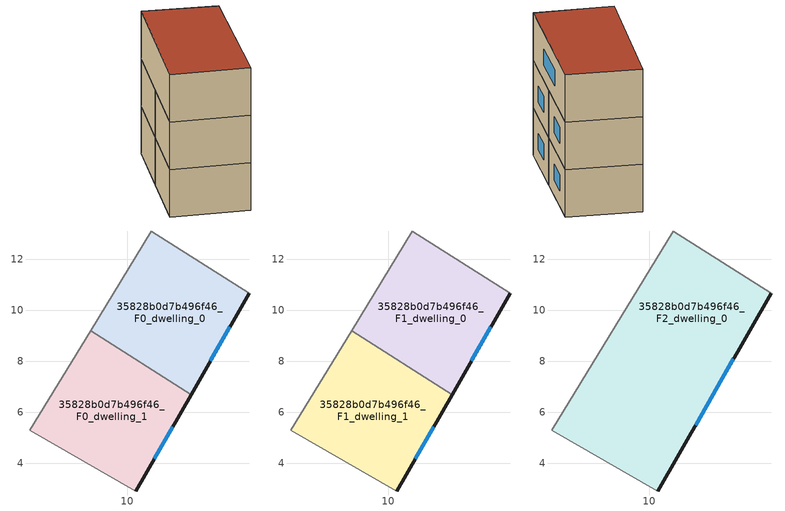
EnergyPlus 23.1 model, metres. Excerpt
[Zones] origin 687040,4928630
35828b0d7b496f46_F0_dwelling_0
 floor ground (EU_floor_Construction): 14.78,10.68 12.51,6.7 8.57,9.2 10.95,13.11 z0
 wall outside (EU_wall_Construction): 12.51,6.7 14.78,10.68 z0:3
 wall adiabatic (EU_wall_Construction): 14.78,10.68 10.95,13.11 8.57,9.2 z0:3
 wall to 35828b0d7b496f46_F0_dwelling_1 (EU_wall_Construction): 8.57,9.2 12.51,6.7 z0:3
 window (EU_Window_Construction): 13.27,8.02 14.03,9.35 z1:2
35828b0d7b496f46_F0_dwelling_1
 floor ground (EU_floor_Construction): 12.51,6.7 10.34,2.92 6.19,5.3 8.57,9.2 z0
 wall outside (EU_wall_Construction): 10.34,2.92 12.51,6.7 z0:3
 wall adiabatic (EU_wall_Construction): 8.57,9.2 6.19,5.3 10.34,2.92 z0:3
 window (EU_Window_Construction): 11.07,4.18 11.79,5.44 z1:2
35828b0d7b496f46_F1_dwelling_0
 floor to 35828b0d7b496f46_F0_dwelling_0 (EU_floor_Construction): 14.78,10.68 12.51,6.7 8.57,9.2 10.95,13.11 z3
 wall outside (EU_wall_Construction): 12.51,6.7 14.78,10.68 z3:6
 wall adiabatic (EU_wall_Construction): 14.78,10.68 10.95,13.11 8.57,9.2 z3:6
 wall to 35828b0d7b496f46_F1_dwelling_1 (EU_wall_Construction): 8.57,9.2 12.51,6.7 z3:6
 window (EU_Window_Construction): 13.27,8.02 14.03,9.35 z4:5
35828b0d7b496f46_F1_dwelling_1
 floor to 35828b0d7b496f46_F0_dwelling_1 (EU_floor_Construction): 12.51,6.7 10.34,2.92 6.19,5.3 8.57,9.2 z3
 wall outside (EU_wall_Construction): 10.34,2.92 12.51,6.7 z3:6
 wall adiabatic (EU_wall_Construction): 8.57,9.2 6.19,5.3 10.34,2.92 z3:6
 window (EU_Window_Construction): 11.07,4.18 11.79,5.44 z4:5
35828b0d7b496f46_F2_dwelling_0
 floor to 35828b0d7b496f46_F1_dwelling_0 (EU_floor_Construction): 14.78,10.68 12.51,6.7 8.57,9.19 10.95,13.11 z6
 floor to 35828b0d7b496f46_F1_dwelling_1 (EU_floor_Construction): 12.51,6.7 10.34,2.92 6.19,5.3 8.57,9.19 z6
 wall outside (EU_wall_Construction): 10.34,2.92 14.78,10.68 z6:9
 wall adiabatic (EU_wall_Construction): 14.78,10.68 10.95,13.11 6.19,5.3 10.34,2.92 z6:9
 window (EU_Window_Construction): 11.82,5.5 13.3,8.09 z7:8
 roof outside (EU_roof_Construction): 10.34,2.92 14.78,10.68 10.95,13.11 6.19,5.3 z9
[Building]
EU S2 Campaign: North Axis=0; Terrain=City; Solar Distribution=FullExterior
[Site:Location]
Bologna: Latitude=44.5; Longitude=11.25; Time Zone=1; Elevation=37
[SizingPeriod:WeatherFileDays]
AnnualSizingPeriod: Begin Month=1; Begin Day of Month=1; End Month=12; End Day of Month=31; Day of Week for Start Day=Monday; Use Weather File Daylight Saving Period=No; Use Weather File Rain and Snow Indicators=No
[MATERIAL]
EU_InternalMass_Material: Roughness=MediumRough; Thickness=0.1; Conductivity=1; Density=1800; Specific Heat=900; Thermal Absorptance=0.9; Solar Absorptance=0.7; Visible Absorptance=0.7
[MATERIAL:NOMASS] Roughness=MediumRough; Thermal Absorptance=0.9; Solar Absorptance=0.7; Visible Absorptance=0.7
Name | Thermal Resistance
EU_wall_NoMass | 0.937881
EU_roof_NoMass | 0.548572
EU_floor_NoMass | 0.71348
[WINDOWMATERIAL:SIMPLEGLAZINGSYSTEM]
EU_Window_SimpleGlazing: UFactor=4.25633; Solar Heat Gain Coefficient=0.85; Visible Transmittance=0.85
[CONSTRUCTION]
EU_wall_Construction: EU_wall_NoMass
EU_roof_Construction: EU_roof_NoMass
EU_floor_Construction: EU_floor_NoMass
EU_InternalMass_Construction: EU_InternalMass_Material
EU_Window_Construction: EU_Window_SimpleGlazing
[ZONE] Type=1; Multiplier=1; Ceiling Height=autocalculate; Floor Area=autocalculate; Part of Total Floor Area=Yes
Name | Volume
35828b0d7b496f46_F0_dwelling_0; 35828b0d7b496f46_F1_dwelling_0; 35828b0d7b496f46_F1_dwelling_1 | 63.1926
35828b0d7b496f46_F2_dwelling_0 | 126.374
35828b0d7b496f46_F0_dwelling_1 | 63.1919
[INTERNALMASS] Construction=EU_InternalMass_Construction
Name | Zone or ZoneList | Surface Area
35828b0d7b496f46_F0_dwelling_0_EU_InternalMass | 35828b0d7b496f46_F0_dwelling_0 | 21.0644
35828b0d7b496f46_F0_dwelling_1_EU_InternalMass | 35828b0d7b496f46_F0_dwelling_1 | 21.0639
35828b0d7b496f46_F1_dwelling_0_EU_InternalMass | 35828b0d7b496f46_F1_dwelling_0 | 21.0644
35828b0d7b496f46_F1_dwelling_1_EU_InternalMass | 35828b0d7b496f46_F1_dwelling_1 | 21.0639
35828b0d7b496f46_F2_dwelling_0_EU_InternalMass | 35828b0d7b496f46_F2_dwelling_0 | 42.1252
[OTHEREQUIPMENT] Fuel Type=Electricity; Design Level Calculation Method=Watts/Area; Power per Zone Floor Area=1; Fraction Latent=0; Fraction Radiant=0; Fraction Lost=0; Carbon Dioxide Generation Rate=0; EndUse Subcategory=EU_Step8_InternalGains
Name | Zone or ZoneList or Space or SpaceList | Schedule
EU_Step8_InternalGain_35828b0d7b496f46_F0_dwelling_0_f000 | 35828b0d7b496f46_F0_dwelling_0 | EU_Step8_GainSchedule_35828b0d7b496f46_F0_dwelling_0_f000
EU_Step8_InternalGain_35828b0d7b496f46_F0_dwelling_1_f000 | 35828b0d7b496f46_F0_dwelling_1 | EU_Step8_GainSchedule_35828b0d7b496f46_F0_dwelling_1_f000
EU_Step8_InternalGain_35828b0d7b496f46_F1_dwelling_0_f000 | 35828b0d7b496f46_F1_dwelling_0 | EU_Step8_GainSchedule_35828b0d7b496f46_F1_dwelling_0_f000
EU_Step8_InternalGain_35828b0d7b496f46_F1_dwelling_1_f000 | 35828b0d7b496f46_F1_dwelling_1 | EU_Step8_GainSchedule_35828b0d7b496f46_F1_dwelling_1_f000
EU_Step8_InternalGain_35828b0d7b496f46_F2_dwelling_0_f000 | 35828b0d7b496f46_F2_dwelling_0 | EU_Step8_GainSchedule_35828b0d7b496f46_F2_dwelling_0_f000
[ZONEVENTILATION:DESIGNFLOWRATE] Schedule=EU_AlwaysOn; Design Flow Rate Calculation Method=AirChanges/Hour; Air Changes per Hour=0.687892; Ventilation Type=Natural; Fan Pressure Rise=0; Fan Total Efficiency=1; Constant Term Coefficient=1; Temperature Term Coefficient=0; Velocity Term Coefficient=0; Velocity Squared Term Coefficient=0; Minimum Indoor Temperature=-100; Maximum Indoor Temperature=100; Delta Temperature=-100; Minimum Outdoor Temperature=-100; Maximum Outdoor Temperature=100; Maximum Wind Speed=40
Name | Zone or ZoneList or Space or SpaceList
EU_ConstantAir_35828b0d7b496f46_F0_dwelling_0 | 35828b0d7b496f46_F0_dwelling_0
EU_ConstantAir_35828b0d7b496f46_F0_dwelling_1 | 35828b0d7b496f46_F0_dwelling_1
EU_ConstantAir_35828b0d7b496f46_F1_dwelling_0 | 35828b0d7b496f46_F1_dwelling_0
EU_ConstantAir_35828b0d7b496f46_F1_dwelling_1 | 35828b0d7b496f46_F1_dwelling_1
EU_ConstantAir_35828b0d7b496f46_F2_dwelling_0 | 35828b0d7b496f46_F2_dwelling_0
[HVACTEMPLATE:THERMOSTAT] Constant Heating Setpoint=20; Constant Cooling Setpoint=50
EU_HeatOnly_35828b0d7b496f46_F0_dwelling_0; EU_HeatOnly_35828b0d7b496f46_F0_dwelling_1; EU_HeatOnly_35828b0d7b496f46_F1_dwelling_0; EU_HeatOnly_35828b0d7b496f46_F1_dwelling_1; EU_HeatOnly_35828b0d7b496f46_F2_dwelling_0
[HVACTEMPLATE:ZONE:IDEALLOADSAIRSYSTEM] System Availability Schedule=EU_AlwaysOn; Maximum Heating Supply Air Temperature=50; Minimum Cooling Supply Air Temperature=13; Maximum Heating Supply Air Humidity Ratio=0.0156; Minimum Cooling Supply Air Humidity Ratio=0.0077; Heating Limit=NoLimit; Cooling Limit=NoLimit; Heating Availability Schedule=EU_AlwaysOn; Cooling Availability Schedule=EU_CoolingOff; Dehumidification Control Type=ConstantSensibleHeatRatio; Cooling Sensible Heat Ratio=0.7; Dehumidification Setpoint=60; Humidification Control Type=None; Humidification Setpoint=30; Outdoor Air Method=None; Outdoor Air Flow Rate per Person=0.00944; Outdoor Air Flow Rate per Zone Floor Area=0; Outdoor Air Flow Rate per Zone=0; Demand Controlled Ventilation Type=None; Outdoor Air Economizer Type=NoEconomizer; Heat Recovery Type=None; Sensible Heat Recovery Effectiveness=0.7; Latent Heat Recovery Effectiveness=0.65
Name | Template Thermostat
35828b0d7b496f46_F0_dwelling_0 | EU_HeatOnly_35828b0d7b496f46_F0_dwelling_0
35828b0d7b496f46_F0_dwelling_1 | EU_HeatOnly_35828b0d7b496f46_F0_dwelling_1
35828b0d7b496f46_F1_dwelling_0 | EU_HeatOnly_35828b0d7b496f46_F1_dwelling_0
35828b0d7b496f46_F1_dwelling_1 | EU_HeatOnly_35828b0d7b496f46_F1_dwelling_1
35828b0d7b496f46_F2_dwelling_0 | EU_HeatOnly_35828b0d7b496f46_F2_dwelling_0
[SIZING:ZONE] Zone Cooling Design Supply Air Temperature Input Method=SupplyAirTemperature; Zone Cooling Design Supply Air Temperature=13; Zone Heating Design Supply Air Temperature Input Method=SupplyAirTemperature; Zone Heating Design Supply Air Temperature=50; Zone Cooling Design Supply Air Humidity Ratio=0.008; Zone Heating Design Supply Air Humidity Ratio=0.008; Cooling Design Air Flow Method=DesignDay; Cooling Design Air Flow Rate=0; Cooling Minimum Air Flow per Zone Floor Area=0.000762; Cooling Minimum Air Flow=0; Cooling Minimum Air Flow Fraction=0.2; Heating Design Air Flow Method=DesignDay; Heating Design Air Flow Rate=0; Heating Maximum Air Flow per Zone Floor Area=0.002032; Heating Maximum Air Flow=0.141576; Heating Maximum Air Flow Fraction=0.3; Account for Dedicated Outdoor Air System=No; Dedicated Outdoor Air System Control Strategy=NeutralSupplyAir; Dedicated Outdoor Air Low Setpoint Temperature for Design=autosize; Dedicated Outdoor Air High Setpoint Temperature for Design=autosize; Zone Load Sizing Method=Sensible Load Only No Latent Load; Zone Latent Cooling Design Supply Air Humidity Ratio Input Method=HumidityRatioDifference; Zone Cooling Design Supply Air Humidity Ratio Difference=0.005; Zone Latent Heating Design Supply Air Humidity Ratio Input Method=HumidityRatioDifference; Zone Humidification Design Supply Air Humidity Ratio Difference=0.005
35828b0d7b496f46_F0_dwelling_0; 35828b0d7b496f46_F0_dwelling_1; 35828b0d7b496f46_F1_dwelling_0; 35828b0d7b496f46_F1_dwelling_1; 35828b0d7b496f46_F2_dwelling_0
[SCHEDULE:CONSTANT]
Name | Hourly Value
EU_AlwaysOn | 1
EU_CoolingOff | 0
[SCHEDULE:FILE] Column Number=1; Rows to Skip at Top=0; Number of Hours of Data=8760; Column Separator=Comma; Interpolate to Timestep=No; Minutes per Item=60; Adjust Schedule for Daylight Savings=Yes
Name | File
EU_Step8_GainSchedule_35828b0d7b496f46_F0_dwelling_0_f000 | ../../schedules/35828b0d7b496f46/35828b0d7b496f46_F0_dwelling_0_f000_gain.csv
EU_Step8_GainSchedule_35828b0d7b496f46_F0_dwelling_1_f000 | ../../schedules/35828b0d7b496f46/35828b0d7b496f46_F0_dwelling_1_f000_gain.csv
EU_Step8_GainSchedule_35828b0d7b496f46_F1_dwelling_0_f000 | ../../schedules/35828b0d7b496f46/35828b0d7b496f46_F1_dwelling_0_f000_gain.csv
EU_Step8_GainSchedule_35828b0d7b496f46_F1_dwelling_1_f000 | ../../schedules/35828b0d7b496f46/35828b0d7b496f46_F1_dwelling_1_f000_gain.csv
EU_Step8_GainSchedule_35828b0d7b496f46_F2_dwelling_0_f000 | ../../schedules/35828b0d7b496f46/35828b0d7b496f46_F2_dwelling_0_f000_gain.csv
